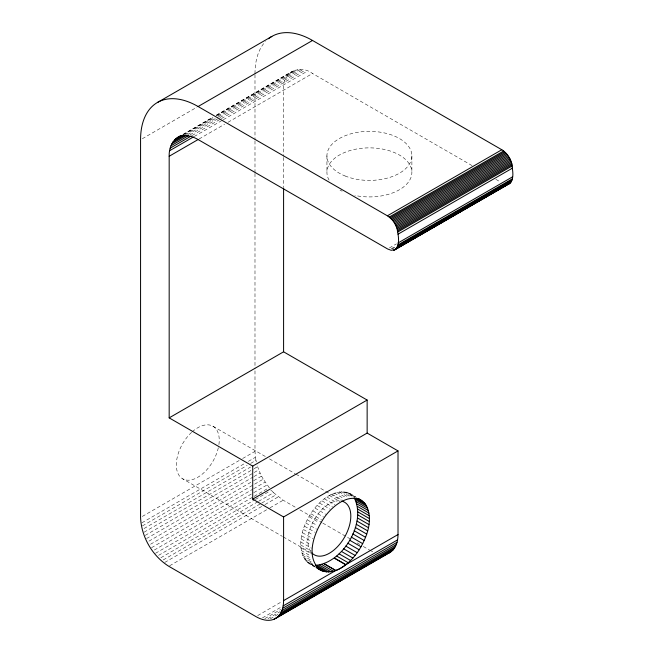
<?xml version="1.0" encoding="UTF-8"?>
<svg xmlns="http://www.w3.org/2000/svg" width="653" height="653" viewBox="0 0 653 653"><rect width="100%" height="100%" fill="white"/><g stroke="black" fill="none" stroke-linecap="round" stroke-linejoin="round"><path stroke-width="0.49" stroke-dasharray="3.27 2.45" d="M315.293 567.073C276.921 551.565 323.129 471.523 355.746 497.006M472.07 165.609L312.518 73.495C299.18 63.382 281.508 73.593 283.59 90.196L283.59 156.361M142.33 138.722L196.896 107.214M182.93 134.477L212.854 117.197M216.372 115.165L292.062 71.471M182.987 134.624L212.951 117.32M216.429 115.312L293.923 70.573M184.089 134.526L213.196 117.72M216.649 115.728L295.931 69.953M185.37 134.673L214.445 117.891M217.939 115.875L298.054 69.618M187.64 134.608L217.653 117.279M218.445 116.822L300.298 69.561M189.966 134.836L219.016 118.071M219.89 117.564L302.625 69.798M192.162 135.473L220.543 119.091M221.416 118.585L305.033 70.312M194.259 136.477L222.42 120.217M223.302 119.711L307.498 71.104M199.1 138.975L224.624 124.241M228.028 122.274L312.518 73.495M389.376 247.952L396.42 243.887M391.188 248.809L395.587 246.271M392.069 249.095L395.587 247.063M142.33 516.425L239.145 460.528M242.663 458.496L254.988 451.378L254.988 369.933M141.881 522.833L244.859 463.377M248.377 461.345L255.413 457.28L254.988 451.378M142.411 525.91L247.144 465.442M250.67 463.41L255.952 460.357L255.413 457.28M144.027 528.538L250.532 467.05M144.093 532.211L253.225 469.205M254.107 468.699L257.633 466.666L257.16 465.083M145.227 535.387L258.768 469.842L257.633 466.666M146.55 538.545L253.046 477.065M253.927 476.551L260.09 473.001L258.768 469.842M148.925 541.157L252.784 481.196M253.666 480.69L261.584 476.11L260.09 473.001M150.59 544.21L263.249 479.163L270.717 489.644M151.52 547.687L252.735 489.244M253.617 488.738L265.061 482.134M154.353 550.03L252.931 493.121M253.805 492.607L267.012 484.991M155.545 553.262L253.242 496.86M254.123 496.353L269.085 487.709M158.606 555.328L254.548 499.937M255.421 499.431L270.383 490.795M160.883 557.727L257.698 501.83M258.58 501.316L273.542 492.68L283.182 500.214L296.389 507.838M163.226 559.931L260.922 503.528M261.804 503.022L275.884 494.892M164.744 562.445L264.204 505.022M265.085 504.516L278.284 496.892M169.641 565.759L269.101 508.344M269.983 507.83L283.182 500.214M257.682 615.575L282.325 601.348M262.49 617.86L281.851 606.686M264.849 618.62L280.684 609.478M268.024 618.603L280.349 611.494M270.26 618.824L278.178 614.253M312.95 565.016L309.13 563.515M371.141 550.912L372.741 551.679M495.864 179.346L500.271 181.893M347.747 492.566L355.673 497.145M345.764 491.954L354.571 497.039M343.666 491.619L353.346 497.211M341.446 491.57L351.134 497.162M339.144 491.799L348.824 497.39M336.76 492.305L346.449 497.896M334.328 493.088L344.009 498.68M331.855 494.141L342.417 500.239M212.951 426.238L265.934 456.831M269.469 458.871L295.074 473.654M295.964 474.168L340.997 500.165M329.357 495.456L339.919 501.553M326.867 497.023L336.548 502.606M324.394 498.827L334.956 504.924M321.953 500.851L332.516 506.948M319.578 503.096L330.14 509.193M317.268 505.528L326.957 511.119M315.056 508.14L325.618 514.238M312.95 510.899L323.513 516.996M310.975 513.797L321.537 519.894M299.907 509.871L321.921 522.58M322.802 523.086L350.971 539.354M357.134 542.912L359.779 544.431M363.297 546.463L370.341 550.536M309.13 516.809L318.819 522.392M307.449 519.902L317.129 525.494M305.93 523.069L316.493 529.167M304.592 526.269L315.146 532.366M303.433 529.493L313.114 535.085M302.478 532.709L313.04 538.807M301.727 535.884L311.416 541.476M301.188 539.011L310.869 544.602M300.862 542.055L311.424 548.153M300.755 545.002L311.318 551.099M191.623 432.335A30.34 17.517 -60 0 0 182.611 478.788L282.398 536.407M283.28 536.913L310.657 552.716M300.862 547.818L311.424 553.915M301.188 550.487L310.869 556.07M301.727 552.985L311.416 558.576M302.478 555.303L312.158 560.886M303.433 557.409L312.24 562.494M304.592 559.303L313.391 564.38M305.93 560.96L313.848 565.531M307.449 562.364L315.375 566.943M349.584 493.448L353.689 497.113M271.264 490.281L273.542 492.68M261.584 476.11L263.249 479.163M255.952 460.357L256.319 461.932M411.88 155.879L411.88 172.392M326.933 155.879L326.933 172.392M283.59 157.381L283.59 186.905M254.988 74.695L254.988 139.856M254.988 140.868L254.988 172.433M254.988 173.453L254.988 368.921M254.988 73.683A81.364 46.975 60 0 1 265.396 41.58M329.088 180.106A42.478 24.52 0 0 1 365.296 147.986A42.478 24.52 0 0 1 411.545 175.477A42.478 24.52 0 0 1 354.881 195.443M342.107 191.182A42.478 24.52 0 0 1 340.033 190.113M192.227 431.796A30.34 17.517 -60 0 1 218.91 444.62M218.331 447.754A30.34 17.517 -60 0 1 182.611 478.788M310.779 551.597A30.34 17.517 -60 0 1 314.191 519.723A30.34 17.517 -60 0 1 340.091 500.835M345.045 175.967A42.478 24.52 0 0 0 411.725 158.018A42.478 24.52 0 0 0 351.453 133.653A42.478 24.52 0 0 0 345.045 175.967"/><path stroke-width="0.98" d="M326.5 571.955L315.056 565.343C342.572 563.686 367.141 522.775 354.13 497.668L365.574 504.271C373.94 518.711 367.231 536.709 359.191 549.777C350.857 562.943 332.687 579.374 317.056 568.094M252.719 466.111L252.719 499.137L367.141 433.078L367.141 400.052L252.719 466.111L169.176 417.871L169.176 156.255C168.801 147.741 172.8 138.681 181.167 135.498M275.493 618.53C281.623 614.93 283.59 607.282 283.59 600.613L283.59 516.964L398.012 450.905L398.012 534.554C398.012 541.223 396.036 548.871 389.906 552.471L275.493 618.53C269.305 622.04 261.69 619.926 255.927 616.595L168.76 566.273C152.288 555.883 141.326 536.897 140.566 517.437L140.566 139.742A81.364 46.975 60 0 1 198.104 106.521L312.518 40.462L501.814 149.749C506.801 152.802 510.222 158.018 511.789 163.577C512.352 169.976 514.923 178.898 509.389 183.64L394.967 249.699L391.171 250.295L387.621 248.973L198.104 139.554C192.072 136.069 184.113 133.857 177.649 137.53M394.967 249.699C400.632 244.606 398.208 235.178 397.016 228.444C395.285 223.359 392.037 218.633 387.392 215.808L198.104 106.521M157.422 102.497L271.836 36.437M175.943 138.689L181.265 135.612M174.408 140.117L182.326 135.538M173.053 141.791L183.615 135.693M171.886 143.701L185.966 135.571M170.923 145.839L188.521 135.677M170.164 148.174L191.28 135.979M169.617 150.704L193.378 136.983M169.176 156.255L198.218 139.481M387.392 215.808L501.814 149.749M389.237 217.065L503.659 151.006M390.143 217.816L504.565 151.757M391.025 218.649L505.446 152.59M391.882 219.547L506.304 153.488M392.706 220.518L507.12 154.459M393.481 221.547L507.903 155.487M394.216 222.616L508.638 156.557M394.902 223.734L509.324 157.675M395.53 224.885L509.944 158.826M396.093 226.06L510.507 160.001M396.591 227.244L511.005 161.185M397.016 228.444L511.438 162.385M397.375 229.636L511.789 163.577M397.653 230.819L512.066 164.76M397.848 231.978L512.27 165.919M398.012 234.198L512.434 168.139M398.012 242.973L512.434 176.914M397.857 244.965L512.27 178.906M397.661 245.871L512.074 179.812M397.383 246.712L511.805 180.652M397.04 247.479L511.454 181.42M395.457 248.834L511.038 182.105M393.579 250.238L510.548 182.709M394.298 250.017L510.001 183.224M169.176 417.871L283.59 351.812L367.141 400.052M283.59 600.613L335.715 570.526L324.272 563.914M398.012 534.554L345.886 564.649L334.45 558.046M283.173 605.919L397.587 539.86M282.651 608.343L397.065 542.284M281.925 610.579L396.347 544.52M281.002 612.62L395.416 546.561M279.884 614.449L394.306 548.389M278.586 616.057L393.008 549.997M273.713 619.387L391.539 551.361M509.389 183.64L508.001 184.179M388.127 553.328L389.906 552.471M365.574 504.271C351.738 488.705 330.206 507.103 322.419 520.4C313.726 534.285 305.212 557.874 320.574 570.126M367.141 433.078L398.012 450.905M358.391 498.533L361.027 500.059M358.317 498.663L362.717 501.21M356.309 498.043L364.235 502.614M355.281 499.561L366.725 506.165M356.236 501.667L367.68 508.271M356.987 503.985L368.431 510.589M357.534 506.483L368.969 513.087M357.852 509.152L369.296 515.756M357.966 511.968L369.41 518.572M357.852 514.907L369.296 521.518M357.534 517.96L368.969 524.563M356.987 521.078L368.431 527.689M356.236 524.261L367.68 530.865M355.281 527.477L366.725 534.081M354.13 530.693L365.574 537.305M352.791 533.901L364.235 540.504M351.273 537.068L362.717 543.671M349.584 540.162L361.027 546.765M347.747 543.174L359.191 549.777M345.764 546.071L357.207 552.675M343.666 548.83L355.101 555.434M252.719 499.137L283.59 516.964M341.446 551.442L352.889 558.046M339.144 553.875L350.588 560.478M336.76 556.111L348.204 562.723M334.328 558.144L345.772 564.747A40.453 23.353 -60 0 1 335.838 570.485L324.394 563.882M321.953 564.665L333.397 571.269M319.578 565.172L331.022 571.775M317.268 565.4L328.712 572.004M316.476 567.049L324.394 571.62M316.248 567.449L322.419 571.008M283.59 187.917L283.59 351.812M268.448 38.747A81.364 46.975 60 0 1 312.518 40.462M341.666 501.088A30.34 17.517 -60 0 1 344.531 537.239A30.34 17.517 -60 0 1 311.783 552.838"/></g></svg>
